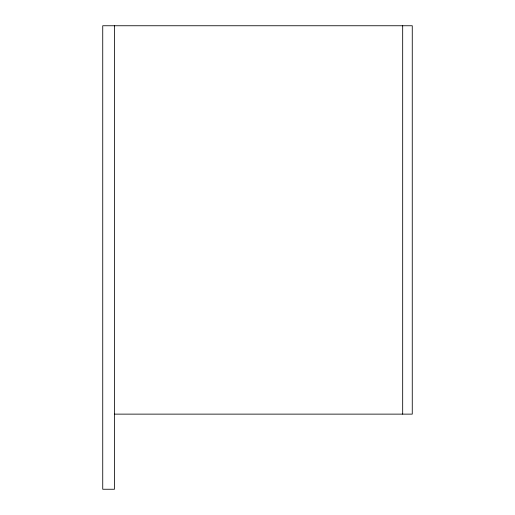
<?xml version="1.0" encoding="UTF-8"?>
<svg xmlns="http://www.w3.org/2000/svg" width="515" height="515" viewBox="0 0 515 515"><rect width="100%" height="100%" fill="white"/><g stroke="black" fill="none" stroke-linecap="round" stroke-linejoin="round"><path stroke-width="0.77" d="M114.452 414.131L412.264 414.131L412.264 25.75L102.736 25.75L102.736 489.25L114.452 489.25L114.452 25.75M402.679 25.75L402.679 414.131"/></g></svg>
